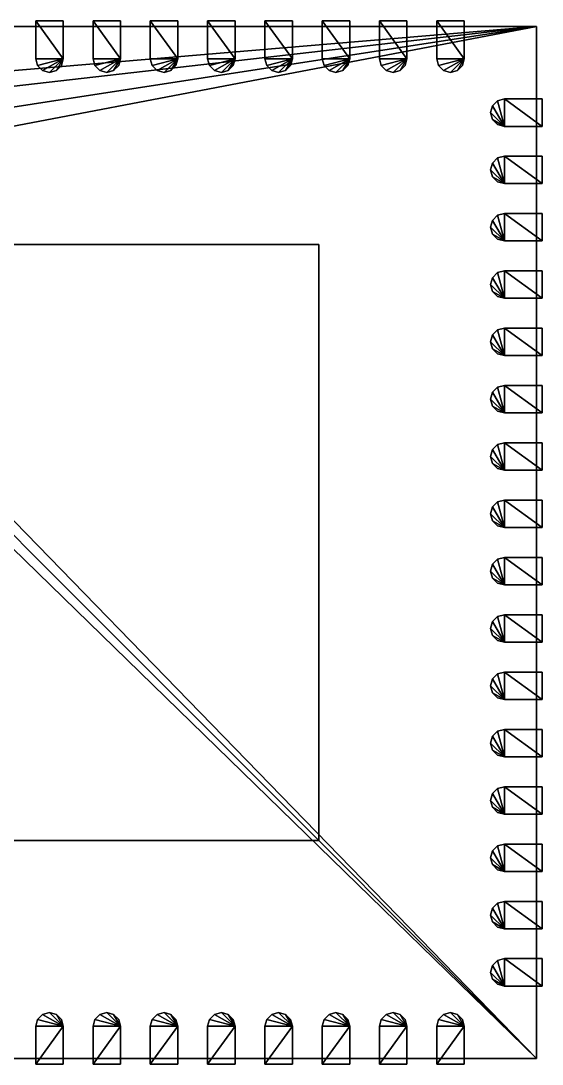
# Model space of a CAD drawing. Extents: x -4.55 to 4.55, y -4.55 to 4.55.
# Drawn here: x 0 to 4.55, y -4.55 to 4.55 of the extents above; entities that cross this region are included whole.
import ezdxf

# ---------------------------------------------------------------- set-up
doc = ezdxf.new("R2010")
doc.units = 0
for name, color, linetype in [('Body', 250, 'CONTINUOUS'), ('ThermalPin', 253, 'CONTINUOUS'), ('Triangle_Set_ncl1_1', 253, 'CONTINUOUS'), ('Triangle_Set_ncl1_11', 253, 'CONTINUOUS'), ('Triangle_Set_ncl1_13', 253, 'CONTINUOUS'), ('Triangle_Set_ncl1_15', 253, 'CONTINUOUS'), ('Triangle_Set_ncl1_17', 253, 'CONTINUOUS'), ('Triangle_Set_ncl1_19', 253, 'CONTINUOUS'), ('Triangle_Set_ncl1_21', 253, 'CONTINUOUS'), ('Triangle_Set_ncl1_23', 253, 'CONTINUOUS'), ('Triangle_Set_ncl1_25', 253, 'CONTINUOUS'), ('Triangle_Set_ncl1_27', 253, 'CONTINUOUS'), ('Triangle_Set_ncl1_29', 253, 'CONTINUOUS'), ('Triangle_Set_ncl1_3', 253, 'CONTINUOUS'), ('Triangle_Set_ncl1_31', 253, 'CONTINUOUS'), ('Triangle_Set_ncl1_48', 253, 'CONTINUOUS'), ('Triangle_Set_ncl1_49', 253, 'CONTINUOUS'), ('Triangle_Set_ncl1_5', 253, 'CONTINUOUS'), ('Triangle_Set_ncl1_50', 253, 'CONTINUOUS'), ('Triangle_Set_ncl1_51', 253, 'CONTINUOUS'), ('Triangle_Set_ncl1_52', 253, 'CONTINUOUS'), ('Triangle_Set_ncl1_53', 253, 'CONTINUOUS'), ('Triangle_Set_ncl1_54', 253, 'CONTINUOUS'), ('Triangle_Set_ncl1_55', 253, 'CONTINUOUS'), ('Triangle_Set_ncl1_56', 253, 'CONTINUOUS'), ('Triangle_Set_ncl1_57', 253, 'CONTINUOUS'), ('Triangle_Set_ncl1_58', 253, 'CONTINUOUS'), ('Triangle_Set_ncl1_59', 253, 'CONTINUOUS'), ('Triangle_Set_ncl1_60', 253, 'CONTINUOUS'), ('Triangle_Set_ncl1_61', 253, 'CONTINUOUS'), ('Triangle_Set_ncl1_62', 253, 'CONTINUOUS'), ('Triangle_Set_ncl1_63', 253, 'CONTINUOUS'), ('Triangle_Set_ncl1_7', 253, 'CONTINUOUS'), ('Triangle_Set_ncl1_9', 253, 'CONTINUOUS')]:
    doc.layers.add(name, color=color, linetype=linetype)

msp = doc.modelspace()

# ---------------------------------------------------------------- meshes
at = {"layer": 'Body', "color": 250}
mesh = msp.add_polyface(dxfattribs=at)
corners = [(-4.5, -4.5, 0.05), (-4.5, -4.5, 0.9), (-4.5, 4.5, 0.05), (-4.5, 4.5, 0.9), (4.5, -4.5, 0.05), (4.5, -4.5, 0.9), (4.5, 4.5, 0.9), (-2.8125, 3.375, 0.9), (4.5, 4.5, 0.05), (-2.8125, 3.375, 0.81), (-2.887861, 3.65625, 0.9), (-3.09375, 3.862139, 0.9), (-3.375, 3.9375, 0.9), (-3.65625, 3.862139, 0.9), (-3.862139, 3.65625, 0.9), (-3.9375, 3.375, 0.9), (-3.862139, 3.09375, 0.9), (-3.65625, 2.887861, 0.9), (-3.375, 2.8125, 0.9), (-3.09375, 2.887861, 0.9), (-2.887861, 3.09375, 0.9), (-2.887861, 3.65625, 0.81), (-3.09375, 3.862139, 0.81), (-3.375, 3.9375, 0.81), (-3.65625, 3.862139, 0.81), (-3.862139, 3.65625, 0.81), (-3.9375, 3.375, 0.81), (-3.862139, 3.09375, 0.81), (-3.65625, 2.887861, 0.81), (-3.375, 2.8125, 0.81), (-3.09375, 2.887861, 0.81), (-2.887861, 3.09375, 0.81)]
mesh.append_faces([[corners[k] for k in face] for face in [(2, 1, 0), (1, 2, 3), (5, 4, 1), (4, 0, 1), (6, 5, 20), (5, 1, 19), (7, 6, 20), (20, 5, 19), (19, 1, 18), (18, 1, 17), (1, 3, 16), (17, 1, 16), (16, 3, 15), (15, 3, 14), (14, 3, 13), (3, 6, 11), (13, 3, 12), (12, 3, 11), (6, 7, 10), (11, 6, 10), (8, 6, 3), (2, 8, 3), (8, 2, 4), (2, 0, 4), (5, 8, 4), (8, 5, 6), (9, 7, 20), (9, 20, 31), (20, 19, 30), (19, 18, 29), (18, 17, 28), (22, 11, 21), (15, 14, 25), (22, 12, 11), (21, 11, 10), (21, 10, 9), (10, 7, 9), (14, 13, 24), (13, 12, 23), (17, 16, 27), (16, 15, 26), (12, 22, 23), (13, 23, 24), (14, 24, 25), (15, 25, 26), (16, 26, 27), (17, 27, 28), (18, 28, 29), (19, 29, 30), (20, 30, 31), (21, 9, 22), (22, 9, 23), (23, 9, 24), (24, 9, 25), (25, 9, 26), (26, 9, 27), (27, 9, 28), (28, 9, 29), (29, 9, 30), (30, 9, 31)]], dxfattribs={"color": 250})
at = {"layer": 'ThermalPin', "color": 253}
mesh = msp.add_polyface(dxfattribs=at)
corners = [(-2.6, -2.6), (-2.6, -2.6, 0.1), (-2.6, 2.6), (-2.6, 2.6, 0.1), (2.6, -2.6), (2.6, -2.6, 0.1), (2.6, 2.6), (2.6, 2.6, 0.1)]
mesh.append_faces([[corners[k] for k in face] for face in [(2, 1, 0), (1, 2, 3), (5, 6, 4), (6, 5, 7), (5, 4, 1), (4, 0, 1), (6, 7, 3), (2, 6, 3), (6, 2, 4), (2, 0, 4), (3, 7, 5), (1, 3, 5)]], dxfattribs={"color": 253})
at = {"layer": 'Triangle_Set_ncl1_1', "color": 253}
mesh = msp.add_polyface(dxfattribs=at)
corners = [(4.55, 3.63), (4.55, 3.63, 0.1), (4.22, 3.63, 0.1), (4.22, 3.63), (4.22, 3.87), (4.22, 3.87, 0.1), (4.55, 3.87), (4.55, 3.87, 0.1), (4.16, 3.853923), (4.116077, 3.81), (4.1, 3.75), (4.116077, 3.69), (4.16, 3.646077), (4.16, 3.853923, 0.1), (4.116077, 3.81, 0.1), (4.1, 3.75, 0.1), (4.116077, 3.69, 0.1), (4.16, 3.646077, 0.1)]
mesh.append_faces([[corners[k] for k in face] for face in [(1, 0, 2), (2, 0, 3), (4, 13, 8), (8, 14, 9), (9, 15, 10), (10, 16, 11), (11, 17, 12), (12, 2, 3), (2, 12, 17), (17, 11, 16), (16, 10, 15), (15, 9, 14), (14, 8, 13), (13, 4, 5), (6, 7, 5), (6, 5, 4), (0, 1, 7), (0, 7, 6), (3, 0, 4), (12, 3, 11), (11, 3, 10), (10, 3, 9), (9, 3, 8), (8, 3, 4), (4, 0, 6), (1, 2, 5), (2, 17, 16), (2, 16, 15), (2, 15, 14), (2, 14, 13), (2, 13, 5), (1, 5, 7)]], dxfattribs={"color": 253})
at = {"layer": 'Triangle_Set_ncl1_11', "color": 253}
mesh = msp.add_polyface(dxfattribs=at)
corners = [(4.55, 1.13), (4.55, 1.13, 0.1), (4.22, 1.13, 0.1), (4.22, 1.13), (4.22, 1.37), (4.22, 1.37, 0.1), (4.55, 1.37), (4.55, 1.37, 0.1), (4.16, 1.353923), (4.116077, 1.31), (4.1, 1.25), (4.116077, 1.19), (4.16, 1.146077), (4.16, 1.353923, 0.1), (4.116077, 1.31, 0.1), (4.1, 1.25, 0.1), (4.116077, 1.19, 0.1), (4.16, 1.146077, 0.1)]
mesh.append_faces([[corners[k] for k in face] for face in [(1, 0, 2), (2, 0, 3), (4, 13, 8), (8, 14, 9), (9, 15, 10), (10, 16, 11), (11, 17, 12), (12, 2, 3), (2, 12, 17), (17, 11, 16), (16, 10, 15), (15, 9, 14), (14, 8, 13), (13, 4, 5), (6, 7, 5), (6, 5, 4), (0, 1, 7), (0, 7, 6), (3, 0, 4), (12, 3, 11), (11, 3, 10), (10, 3, 9), (9, 3, 8), (8, 3, 4), (4, 0, 6), (1, 2, 5), (2, 17, 16), (2, 16, 15), (2, 15, 14), (2, 14, 13), (2, 13, 5), (1, 5, 7)]], dxfattribs={"color": 253})
at = {"layer": 'Triangle_Set_ncl1_13', "color": 253}
mesh = msp.add_polyface(dxfattribs=at)
corners = [(4.55, 0.63), (4.55, 0.63, 0.1), (4.22, 0.63, 0.1), (4.22, 0.63), (4.22, 0.87), (4.22, 0.87, 0.1), (4.55, 0.87), (4.55, 0.87, 0.1), (4.16, 0.853923), (4.116077, 0.81), (4.1, 0.75), (4.116077, 0.69), (4.16, 0.646077), (4.16, 0.853923, 0.1), (4.116077, 0.81, 0.1), (4.1, 0.75, 0.1), (4.116077, 0.69, 0.1), (4.16, 0.646077, 0.1)]
mesh.append_faces([[corners[k] for k in face] for face in [(1, 0, 2), (2, 0, 3), (4, 13, 8), (8, 14, 9), (9, 15, 10), (10, 16, 11), (11, 17, 12), (12, 2, 3), (2, 12, 17), (17, 11, 16), (16, 10, 15), (15, 9, 14), (14, 8, 13), (13, 4, 5), (6, 7, 5), (6, 5, 4), (0, 1, 7), (0, 7, 6), (3, 0, 4), (12, 3, 11), (11, 3, 10), (10, 3, 9), (9, 3, 8), (8, 3, 4), (4, 0, 6), (1, 2, 5), (2, 17, 16), (2, 16, 15), (2, 15, 14), (2, 14, 13), (2, 13, 5), (1, 5, 7)]], dxfattribs={"color": 253})
at = {"layer": 'Triangle_Set_ncl1_15', "color": 253}
mesh = msp.add_polyface(dxfattribs=at)
corners = [(4.55, 0.13), (4.55, 0.13, 0.1), (4.22, 0.13, 0.1), (4.22, 0.13), (4.22, 0.37), (4.22, 0.37, 0.1), (4.55, 0.37), (4.55, 0.37, 0.1), (4.16, 0.353923), (4.116077, 0.31), (4.1, 0.25), (4.116077, 0.19), (4.16, 0.146077), (4.16, 0.353923, 0.1), (4.116077, 0.31, 0.1), (4.1, 0.25, 0.1), (4.116077, 0.19, 0.1), (4.16, 0.146077, 0.1)]
mesh.append_faces([[corners[k] for k in face] for face in [(1, 0, 2), (2, 0, 3), (4, 13, 8), (8, 14, 9), (9, 15, 10), (10, 16, 11), (11, 17, 12), (12, 2, 3), (2, 12, 17), (17, 11, 16), (16, 10, 15), (15, 9, 14), (14, 8, 13), (13, 4, 5), (6, 7, 5), (6, 5, 4), (0, 1, 7), (0, 7, 6), (3, 0, 4), (12, 3, 11), (11, 3, 10), (10, 3, 9), (9, 3, 8), (8, 3, 4), (4, 0, 6), (1, 2, 5), (2, 17, 16), (2, 16, 15), (2, 15, 14), (2, 14, 13), (2, 13, 5), (1, 5, 7)]], dxfattribs={"color": 253})
at = {"layer": 'Triangle_Set_ncl1_17', "color": 253}
mesh = msp.add_polyface(dxfattribs=at)
corners = [(4.55, -0.37), (4.55, -0.37, 0.1), (4.22, -0.37, 0.1), (4.22, -0.37), (4.22, -0.13), (4.22, -0.13, 0.1), (4.55, -0.13), (4.55, -0.13, 0.1), (4.16, -0.146077), (4.116077, -0.19), (4.1, -0.25), (4.116077, -0.31), (4.16, -0.353923), (4.16, -0.146077, 0.1), (4.116077, -0.19, 0.1), (4.1, -0.25, 0.1), (4.116077, -0.31, 0.1), (4.16, -0.353923, 0.1)]
mesh.append_faces([[corners[k] for k in face] for face in [(1, 0, 2), (2, 0, 3), (4, 13, 8), (8, 14, 9), (9, 15, 10), (10, 16, 11), (11, 17, 12), (12, 2, 3), (2, 12, 17), (17, 11, 16), (16, 10, 15), (15, 9, 14), (14, 8, 13), (13, 4, 5), (6, 7, 5), (6, 5, 4), (0, 1, 7), (0, 7, 6), (3, 0, 4), (12, 3, 11), (11, 3, 10), (10, 3, 9), (9, 3, 8), (8, 3, 4), (4, 0, 6), (1, 2, 5), (2, 17, 16), (2, 16, 15), (2, 15, 14), (2, 14, 13), (2, 13, 5), (1, 5, 7)]], dxfattribs={"color": 253})
at = {"layer": 'Triangle_Set_ncl1_19', "color": 253}
mesh = msp.add_polyface(dxfattribs=at)
corners = [(4.55, -0.87), (4.55, -0.87, 0.1), (4.22, -0.87, 0.1), (4.22, -0.87), (4.22, -0.63), (4.22, -0.63, 0.1), (4.55, -0.63), (4.55, -0.63, 0.1), (4.16, -0.646077), (4.116077, -0.69), (4.1, -0.75), (4.116077, -0.81), (4.16, -0.853923), (4.16, -0.646077, 0.1), (4.116077, -0.69, 0.1), (4.1, -0.75, 0.1), (4.116077, -0.81, 0.1), (4.16, -0.853923, 0.1)]
mesh.append_faces([[corners[k] for k in face] for face in [(1, 0, 2), (2, 0, 3), (4, 13, 8), (8, 14, 9), (9, 15, 10), (10, 16, 11), (11, 17, 12), (12, 2, 3), (2, 12, 17), (17, 11, 16), (16, 10, 15), (15, 9, 14), (14, 8, 13), (13, 4, 5), (6, 7, 5), (6, 5, 4), (0, 1, 7), (0, 7, 6), (3, 0, 4), (12, 3, 11), (11, 3, 10), (10, 3, 9), (9, 3, 8), (8, 3, 4), (4, 0, 6), (1, 2, 5), (2, 17, 16), (2, 16, 15), (2, 15, 14), (2, 14, 13), (2, 13, 5), (1, 5, 7)]], dxfattribs={"color": 253})
at = {"layer": 'Triangle_Set_ncl1_21', "color": 253}
mesh = msp.add_polyface(dxfattribs=at)
corners = [(4.55, -1.37), (4.55, -1.37, 0.1), (4.22, -1.37, 0.1), (4.22, -1.37), (4.22, -1.13), (4.22, -1.13, 0.1), (4.55, -1.13), (4.55, -1.13, 0.1), (4.16, -1.146077), (4.116077, -1.19), (4.1, -1.25), (4.116077, -1.31), (4.16, -1.353923), (4.16, -1.146077, 0.1), (4.116077, -1.19, 0.1), (4.1, -1.25, 0.1), (4.116077, -1.31, 0.1), (4.16, -1.353923, 0.1)]
mesh.append_faces([[corners[k] for k in face] for face in [(1, 0, 2), (2, 0, 3), (4, 13, 8), (8, 14, 9), (9, 15, 10), (10, 16, 11), (11, 17, 12), (12, 2, 3), (2, 12, 17), (17, 11, 16), (16, 10, 15), (15, 9, 14), (14, 8, 13), (13, 4, 5), (6, 7, 5), (6, 5, 4), (0, 1, 7), (0, 7, 6), (3, 0, 4), (12, 3, 11), (11, 3, 10), (10, 3, 9), (9, 3, 8), (8, 3, 4), (4, 0, 6), (1, 2, 5), (2, 17, 16), (2, 16, 15), (2, 15, 14), (2, 14, 13), (2, 13, 5), (1, 5, 7)]], dxfattribs={"color": 253})
at = {"layer": 'Triangle_Set_ncl1_23', "color": 253}
mesh = msp.add_polyface(dxfattribs=at)
corners = [(4.55, -1.87), (4.55, -1.87, 0.1), (4.22, -1.87, 0.1), (4.22, -1.87), (4.22, -1.63), (4.22, -1.63, 0.1), (4.55, -1.63), (4.55, -1.63, 0.1), (4.16, -1.646077), (4.116077, -1.69), (4.1, -1.75), (4.116077, -1.81), (4.16, -1.853923), (4.16, -1.646077, 0.1), (4.116077, -1.69, 0.1), (4.1, -1.75, 0.1), (4.116077, -1.81, 0.1), (4.16, -1.853923, 0.1)]
mesh.append_faces([[corners[k] for k in face] for face in [(1, 0, 2), (2, 0, 3), (4, 13, 8), (8, 14, 9), (9, 15, 10), (10, 16, 11), (11, 17, 12), (12, 2, 3), (2, 12, 17), (17, 11, 16), (16, 10, 15), (15, 9, 14), (14, 8, 13), (13, 4, 5), (6, 7, 5), (6, 5, 4), (0, 1, 7), (0, 7, 6), (3, 0, 4), (12, 3, 11), (11, 3, 10), (10, 3, 9), (9, 3, 8), (8, 3, 4), (4, 0, 6), (1, 2, 5), (2, 17, 16), (2, 16, 15), (2, 15, 14), (2, 14, 13), (2, 13, 5), (1, 5, 7)]], dxfattribs={"color": 253})
at = {"layer": 'Triangle_Set_ncl1_25', "color": 253}
mesh = msp.add_polyface(dxfattribs=at)
corners = [(4.55, -2.37), (4.55, -2.37, 0.1), (4.22, -2.37, 0.1), (4.22, -2.37), (4.22, -2.13), (4.22, -2.13, 0.1), (4.55, -2.13), (4.55, -2.13, 0.1), (4.16, -2.146077), (4.116077, -2.19), (4.1, -2.25), (4.116077, -2.31), (4.16, -2.353923), (4.16, -2.146077, 0.1), (4.116077, -2.19, 0.1), (4.1, -2.25, 0.1), (4.116077, -2.31, 0.1), (4.16, -2.353923, 0.1)]
mesh.append_faces([[corners[k] for k in face] for face in [(1, 0, 2), (2, 0, 3), (4, 13, 8), (8, 14, 9), (9, 15, 10), (10, 16, 11), (11, 17, 12), (12, 2, 3), (2, 12, 17), (17, 11, 16), (16, 10, 15), (15, 9, 14), (14, 8, 13), (13, 4, 5), (6, 7, 5), (6, 5, 4), (0, 1, 7), (0, 7, 6), (3, 0, 4), (12, 3, 11), (11, 3, 10), (10, 3, 9), (9, 3, 8), (8, 3, 4), (4, 0, 6), (1, 2, 5), (2, 17, 16), (2, 16, 15), (2, 15, 14), (2, 14, 13), (2, 13, 5), (1, 5, 7)]], dxfattribs={"color": 253})
at = {"layer": 'Triangle_Set_ncl1_27', "color": 253}
mesh = msp.add_polyface(dxfattribs=at)
corners = [(4.55, -2.87), (4.55, -2.87, 0.1), (4.22, -2.87, 0.1), (4.22, -2.87), (4.22, -2.63), (4.22, -2.63, 0.1), (4.55, -2.63), (4.55, -2.63, 0.1), (4.16, -2.646077), (4.116077, -2.69), (4.1, -2.75), (4.116077, -2.81), (4.16, -2.853923), (4.16, -2.646077, 0.1), (4.116077, -2.69, 0.1), (4.1, -2.75, 0.1), (4.116077, -2.81, 0.1), (4.16, -2.853923, 0.1)]
mesh.append_faces([[corners[k] for k in face] for face in [(1, 0, 2), (2, 0, 3), (4, 13, 8), (8, 14, 9), (9, 15, 10), (10, 16, 11), (11, 17, 12), (12, 2, 3), (2, 12, 17), (17, 11, 16), (16, 10, 15), (15, 9, 14), (14, 8, 13), (13, 4, 5), (6, 7, 5), (6, 5, 4), (0, 1, 7), (0, 7, 6), (3, 0, 4), (12, 3, 11), (11, 3, 10), (10, 3, 9), (9, 3, 8), (8, 3, 4), (4, 0, 6), (1, 2, 5), (2, 17, 16), (2, 16, 15), (2, 15, 14), (2, 14, 13), (2, 13, 5), (1, 5, 7)]], dxfattribs={"color": 253})
at = {"layer": 'Triangle_Set_ncl1_29', "color": 253}
mesh = msp.add_polyface(dxfattribs=at)
corners = [(4.55, -3.37), (4.55, -3.37, 0.1), (4.22, -3.37, 0.1), (4.22, -3.37), (4.22, -3.13), (4.22, -3.13, 0.1), (4.55, -3.13), (4.55, -3.13, 0.1), (4.16, -3.146077), (4.116077, -3.19), (4.1, -3.25), (4.116077, -3.31), (4.16, -3.353923), (4.16, -3.146077, 0.1), (4.116077, -3.19, 0.1), (4.1, -3.25, 0.1), (4.116077, -3.31, 0.1), (4.16, -3.353923, 0.1)]
mesh.append_faces([[corners[k] for k in face] for face in [(1, 0, 2), (2, 0, 3), (4, 13, 8), (8, 14, 9), (9, 15, 10), (10, 16, 11), (11, 17, 12), (12, 2, 3), (2, 12, 17), (17, 11, 16), (16, 10, 15), (15, 9, 14), (14, 8, 13), (13, 4, 5), (6, 7, 5), (6, 5, 4), (0, 1, 7), (0, 7, 6), (3, 0, 4), (12, 3, 11), (11, 3, 10), (10, 3, 9), (9, 3, 8), (8, 3, 4), (4, 0, 6), (1, 2, 5), (2, 17, 16), (2, 16, 15), (2, 15, 14), (2, 14, 13), (2, 13, 5), (1, 5, 7)]], dxfattribs={"color": 253})
at = {"layer": 'Triangle_Set_ncl1_3', "color": 253}
mesh = msp.add_polyface(dxfattribs=at)
corners = [(4.55, 3.13), (4.55, 3.13, 0.1), (4.22, 3.13, 0.1), (4.22, 3.13), (4.22, 3.37), (4.22, 3.37, 0.1), (4.55, 3.37), (4.55, 3.37, 0.1), (4.16, 3.353923), (4.116077, 3.31), (4.1, 3.25), (4.116077, 3.19), (4.16, 3.146077), (4.16, 3.353923, 0.1), (4.116077, 3.31, 0.1), (4.1, 3.25, 0.1), (4.116077, 3.19, 0.1), (4.16, 3.146077, 0.1)]
mesh.append_faces([[corners[k] for k in face] for face in [(1, 0, 2), (2, 0, 3), (4, 13, 8), (8, 14, 9), (9, 15, 10), (10, 16, 11), (11, 17, 12), (12, 2, 3), (2, 12, 17), (17, 11, 16), (16, 10, 15), (15, 9, 14), (14, 8, 13), (13, 4, 5), (6, 7, 5), (6, 5, 4), (0, 1, 7), (0, 7, 6), (3, 0, 4), (12, 3, 11), (11, 3, 10), (10, 3, 9), (9, 3, 8), (8, 3, 4), (4, 0, 6), (1, 2, 5), (2, 17, 16), (2, 16, 15), (2, 15, 14), (2, 14, 13), (2, 13, 5), (1, 5, 7)]], dxfattribs={"color": 253})
at = {"layer": 'Triangle_Set_ncl1_31', "color": 253}
mesh = msp.add_polyface(dxfattribs=at)
corners = [(4.55, -3.87), (4.55, -3.87, 0.1), (4.22, -3.87, 0.1), (4.22, -3.87), (4.22, -3.63), (4.22, -3.63, 0.1), (4.55, -3.63), (4.55, -3.63, 0.1), (4.16, -3.646077), (4.116077, -3.69), (4.1, -3.75), (4.116077, -3.81), (4.16, -3.853923), (4.16, -3.646077, 0.1), (4.116077, -3.69, 0.1), (4.1, -3.75, 0.1), (4.116077, -3.81, 0.1), (4.16, -3.853923, 0.1)]
mesh.append_faces([[corners[k] for k in face] for face in [(1, 0, 2), (2, 0, 3), (4, 13, 8), (8, 14, 9), (9, 15, 10), (10, 16, 11), (11, 17, 12), (12, 2, 3), (2, 12, 17), (17, 11, 16), (16, 10, 15), (15, 9, 14), (14, 8, 13), (13, 4, 5), (6, 7, 5), (6, 5, 4), (0, 1, 7), (0, 7, 6), (3, 0, 4), (12, 3, 11), (11, 3, 10), (10, 3, 9), (9, 3, 8), (8, 3, 4), (4, 0, 6), (1, 2, 5), (2, 17, 16), (2, 16, 15), (2, 15, 14), (2, 14, 13), (2, 13, 5), (1, 5, 7)]], dxfattribs={"color": 253})
at = {"layer": 'Triangle_Set_ncl1_48', "color": 253}
mesh = msp.add_polyface(dxfattribs=at)
corners = [(0.13, 4.55), (0.13, 4.55, 0.1), (0.37, 4.55, 0.1), (0.37, 4.55), (0.37, 4.22, 0.1), (0.37, 4.22), (0.13, 4.22), (0.13, 4.22, 0.1), (0.146077, 4.16), (0.19, 4.116077), (0.25, 4.1), (0.31, 4.116077), (0.353923, 4.16), (0.146077, 4.16, 0.1), (0.19, 4.116077, 0.1), (0.25, 4.1, 0.1), (0.31, 4.116077, 0.1), (0.353923, 4.16, 0.1)]
mesh.append_faces([[corners[k] for k in face] for face in [(1, 0, 2), (2, 0, 3), (2, 3, 4), (4, 3, 5), (11, 16, 17), (8, 6, 13), (10, 16, 11), (11, 17, 12), (12, 17, 4), (5, 12, 4), (9, 8, 14), (10, 9, 15), (16, 10, 15), (15, 9, 14), (14, 8, 13), (13, 6, 7), (0, 1, 7), (0, 7, 6), (3, 0, 5), (5, 0, 6), (12, 5, 11), (11, 5, 10), (10, 5, 9), (9, 5, 8), (8, 5, 6), (1, 2, 4), (1, 4, 7), (4, 17, 16), (4, 16, 15), (4, 15, 14), (4, 14, 13), (4, 13, 7)]], dxfattribs={"color": 253})
at = {"layer": 'Triangle_Set_ncl1_49', "color": 253}
mesh = msp.add_polyface(dxfattribs=at)
corners = [(0.13, -4.55), (0.13, -4.55, 0.1), (0.37, -4.55, 0.1), (0.37, -4.55), (0.37, -4.22, 0.1), (0.37, -4.22), (0.13, -4.22), (0.13, -4.22, 0.1), (0.353923, -4.16), (0.31, -4.116077), (0.25, -4.1), (0.19, -4.116077), (0.146077, -4.16), (0.353923, -4.16, 0.1), (0.31, -4.116077, 0.1), (0.25, -4.1, 0.1), (0.19, -4.116077, 0.1), (0.146077, -4.16, 0.1)]
mesh.append_faces([[corners[k] for k in face] for face in [(0, 1, 2), (0, 2, 3), (3, 2, 4), (3, 4, 5), (5, 13, 8), (8, 14, 9), (9, 15, 10), (10, 16, 11), (11, 17, 12), (12, 7, 6), (7, 12, 17), (17, 11, 16), (16, 10, 15), (15, 9, 14), (14, 8, 13), (13, 5, 4), (1, 0, 7), (7, 0, 6), (0, 3, 5), (0, 5, 6), (5, 8, 9), (5, 9, 10), (5, 10, 11), (5, 11, 12), (5, 12, 6), (2, 1, 4), (4, 1, 7), (13, 4, 14), (14, 4, 15), (15, 4, 16), (16, 4, 17), (17, 4, 7)]], dxfattribs={"color": 253})
at = {"layer": 'Triangle_Set_ncl1_5', "color": 253}
mesh = msp.add_polyface(dxfattribs=at)
corners = [(4.55, 2.63), (4.55, 2.63, 0.1), (4.22, 2.63, 0.1), (4.22, 2.63), (4.22, 2.87), (4.22, 2.87, 0.1), (4.55, 2.87), (4.55, 2.87, 0.1), (4.16, 2.853923), (4.116077, 2.81), (4.1, 2.75), (4.116077, 2.69), (4.16, 2.646077), (4.16, 2.853923, 0.1), (4.116077, 2.81, 0.1), (4.1, 2.75, 0.1), (4.116077, 2.69, 0.1), (4.16, 2.646077, 0.1)]
mesh.append_faces([[corners[k] for k in face] for face in [(1, 0, 2), (2, 0, 3), (4, 13, 8), (8, 14, 9), (9, 15, 10), (10, 16, 11), (11, 17, 12), (12, 2, 3), (2, 12, 17), (17, 11, 16), (16, 10, 15), (15, 9, 14), (14, 8, 13), (13, 4, 5), (6, 7, 5), (6, 5, 4), (0, 1, 7), (0, 7, 6), (3, 0, 4), (12, 3, 11), (11, 3, 10), (10, 3, 9), (9, 3, 8), (8, 3, 4), (4, 0, 6), (1, 2, 5), (2, 17, 16), (2, 16, 15), (2, 15, 14), (2, 14, 13), (2, 13, 5), (1, 5, 7)]], dxfattribs={"color": 253})
at = {"layer": 'Triangle_Set_ncl1_50', "color": 253}
mesh = msp.add_polyface(dxfattribs=at)
corners = [(0.63, 4.55), (0.63, 4.55, 0.1), (0.87, 4.55, 0.1), (0.87, 4.55), (0.87, 4.22, 0.1), (0.87, 4.22), (0.63, 4.22), (0.63, 4.22, 0.1), (0.646077, 4.16), (0.69, 4.116077), (0.75, 4.1), (0.81, 4.116077), (0.853923, 4.16), (0.646077, 4.16, 0.1), (0.69, 4.116077, 0.1), (0.75, 4.1, 0.1), (0.81, 4.116077, 0.1), (0.853923, 4.16, 0.1)]
mesh.append_faces([[corners[k] for k in face] for face in [(1, 0, 2), (2, 0, 3), (2, 3, 4), (4, 3, 5), (11, 16, 17), (8, 6, 13), (10, 16, 11), (11, 17, 12), (12, 17, 4), (5, 12, 4), (9, 8, 14), (10, 9, 15), (16, 10, 15), (15, 9, 14), (14, 8, 13), (13, 6, 7), (0, 1, 7), (0, 7, 6), (3, 0, 5), (5, 0, 6), (12, 5, 11), (11, 5, 10), (10, 5, 9), (9, 5, 8), (8, 5, 6), (1, 2, 4), (1, 4, 7), (4, 17, 16), (4, 16, 15), (4, 15, 14), (4, 14, 13), (4, 13, 7)]], dxfattribs={"color": 253})
at = {"layer": 'Triangle_Set_ncl1_51', "color": 253}
mesh = msp.add_polyface(dxfattribs=at)
corners = [(0.63, -4.55), (0.63, -4.55, 0.1), (0.87, -4.55, 0.1), (0.87, -4.55), (0.87, -4.22, 0.1), (0.87, -4.22), (0.63, -4.22), (0.63, -4.22, 0.1), (0.853923, -4.16), (0.81, -4.116077), (0.75, -4.1), (0.69, -4.116077), (0.646077, -4.16), (0.853923, -4.16, 0.1), (0.81, -4.116077, 0.1), (0.75, -4.1, 0.1), (0.69, -4.116077, 0.1), (0.646077, -4.16, 0.1)]
mesh.append_faces([[corners[k] for k in face] for face in [(0, 1, 2), (0, 2, 3), (3, 2, 4), (3, 4, 5), (5, 13, 8), (8, 14, 9), (9, 15, 10), (10, 16, 11), (11, 17, 12), (12, 7, 6), (7, 12, 17), (17, 11, 16), (16, 10, 15), (15, 9, 14), (14, 8, 13), (13, 5, 4), (1, 0, 7), (7, 0, 6), (0, 3, 5), (0, 5, 6), (5, 8, 9), (5, 9, 10), (5, 10, 11), (5, 11, 12), (5, 12, 6), (2, 1, 4), (4, 1, 7), (13, 4, 14), (14, 4, 15), (15, 4, 16), (16, 4, 17), (17, 4, 7)]], dxfattribs={"color": 253})
at = {"layer": 'Triangle_Set_ncl1_52', "color": 253}
mesh = msp.add_polyface(dxfattribs=at)
corners = [(1.13, 4.55), (1.13, 4.55, 0.1), (1.37, 4.55, 0.1), (1.37, 4.55), (1.37, 4.22, 0.1), (1.37, 4.22), (1.13, 4.22), (1.13, 4.22, 0.1), (1.146077, 4.16), (1.19, 4.116077), (1.25, 4.1), (1.31, 4.116077), (1.353923, 4.16), (1.146077, 4.16, 0.1), (1.19, 4.116077, 0.1), (1.25, 4.1, 0.1), (1.31, 4.116077, 0.1), (1.353923, 4.16, 0.1)]
mesh.append_faces([[corners[k] for k in face] for face in [(1, 0, 2), (2, 0, 3), (2, 3, 4), (4, 3, 5), (11, 16, 17), (8, 6, 13), (10, 16, 11), (11, 17, 12), (12, 17, 4), (5, 12, 4), (9, 8, 14), (10, 9, 15), (16, 10, 15), (15, 9, 14), (14, 8, 13), (13, 6, 7), (0, 1, 7), (0, 7, 6), (3, 0, 5), (5, 0, 6), (12, 5, 11), (11, 5, 10), (10, 5, 9), (9, 5, 8), (8, 5, 6), (1, 2, 4), (1, 4, 7), (4, 17, 16), (4, 16, 15), (4, 15, 14), (4, 14, 13), (4, 13, 7)]], dxfattribs={"color": 253})
at = {"layer": 'Triangle_Set_ncl1_53', "color": 253}
mesh = msp.add_polyface(dxfattribs=at)
corners = [(1.13, -4.55), (1.13, -4.55, 0.1), (1.37, -4.55, 0.1), (1.37, -4.55), (1.37, -4.22, 0.1), (1.37, -4.22), (1.13, -4.22), (1.13, -4.22, 0.1), (1.353923, -4.16), (1.31, -4.116077), (1.25, -4.1), (1.19, -4.116077), (1.146077, -4.16), (1.353923, -4.16, 0.1), (1.31, -4.116077, 0.1), (1.25, -4.1, 0.1), (1.19, -4.116077, 0.1), (1.146077, -4.16, 0.1)]
mesh.append_faces([[corners[k] for k in face] for face in [(0, 1, 2), (0, 2, 3), (3, 2, 4), (3, 4, 5), (5, 13, 8), (8, 14, 9), (9, 15, 10), (10, 16, 11), (11, 17, 12), (12, 7, 6), (7, 12, 17), (17, 11, 16), (16, 10, 15), (15, 9, 14), (14, 8, 13), (13, 5, 4), (1, 0, 7), (7, 0, 6), (0, 3, 5), (0, 5, 6), (5, 8, 9), (5, 9, 10), (5, 10, 11), (5, 11, 12), (5, 12, 6), (2, 1, 4), (4, 1, 7), (13, 4, 14), (14, 4, 15), (15, 4, 16), (16, 4, 17), (17, 4, 7)]], dxfattribs={"color": 253})
at = {"layer": 'Triangle_Set_ncl1_54', "color": 253}
mesh = msp.add_polyface(dxfattribs=at)
corners = [(1.63, 4.55), (1.63, 4.55, 0.1), (1.87, 4.55, 0.1), (1.87, 4.55), (1.87, 4.22, 0.1), (1.87, 4.22), (1.63, 4.22), (1.63, 4.22, 0.1), (1.646077, 4.16), (1.69, 4.116077), (1.75, 4.1), (1.81, 4.116077), (1.853923, 4.16), (1.646077, 4.16, 0.1), (1.69, 4.116077, 0.1), (1.75, 4.1, 0.1), (1.81, 4.116077, 0.1), (1.853923, 4.16, 0.1)]
mesh.append_faces([[corners[k] for k in face] for face in [(1, 0, 2), (2, 0, 3), (2, 3, 4), (4, 3, 5), (11, 16, 17), (8, 6, 13), (10, 16, 11), (11, 17, 12), (12, 17, 4), (5, 12, 4), (9, 8, 14), (10, 9, 15), (16, 10, 15), (15, 9, 14), (14, 8, 13), (13, 6, 7), (0, 1, 7), (0, 7, 6), (3, 0, 5), (5, 0, 6), (12, 5, 11), (11, 5, 10), (10, 5, 9), (9, 5, 8), (8, 5, 6), (1, 2, 4), (1, 4, 7), (4, 17, 16), (4, 16, 15), (4, 15, 14), (4, 14, 13), (4, 13, 7)]], dxfattribs={"color": 253})
at = {"layer": 'Triangle_Set_ncl1_55', "color": 253}
mesh = msp.add_polyface(dxfattribs=at)
corners = [(1.63, -4.55), (1.63, -4.55, 0.1), (1.87, -4.55, 0.1), (1.87, -4.55), (1.87, -4.22, 0.1), (1.87, -4.22), (1.63, -4.22), (1.63, -4.22, 0.1), (1.853923, -4.16), (1.81, -4.116077), (1.75, -4.1), (1.69, -4.116077), (1.646077, -4.16), (1.853923, -4.16, 0.1), (1.81, -4.116077, 0.1), (1.75, -4.1, 0.1), (1.69, -4.116077, 0.1), (1.646077, -4.16, 0.1)]
mesh.append_faces([[corners[k] for k in face] for face in [(0, 1, 2), (0, 2, 3), (3, 2, 4), (3, 4, 5), (5, 13, 8), (8, 14, 9), (9, 15, 10), (10, 16, 11), (11, 17, 12), (12, 7, 6), (7, 12, 17), (17, 11, 16), (16, 10, 15), (15, 9, 14), (14, 8, 13), (13, 5, 4), (1, 0, 7), (7, 0, 6), (0, 3, 5), (0, 5, 6), (5, 8, 9), (5, 9, 10), (5, 10, 11), (5, 11, 12), (5, 12, 6), (2, 1, 4), (4, 1, 7), (13, 4, 14), (14, 4, 15), (15, 4, 16), (16, 4, 17), (17, 4, 7)]], dxfattribs={"color": 253})
at = {"layer": 'Triangle_Set_ncl1_56', "color": 253}
mesh = msp.add_polyface(dxfattribs=at)
corners = [(2.13, 4.55), (2.13, 4.55, 0.1), (2.37, 4.55, 0.1), (2.37, 4.55), (2.37, 4.22, 0.1), (2.37, 4.22), (2.13, 4.22), (2.13, 4.22, 0.1), (2.146077, 4.16), (2.19, 4.116077), (2.25, 4.1), (2.31, 4.116077), (2.353923, 4.16), (2.146077, 4.16, 0.1), (2.19, 4.116077, 0.1), (2.25, 4.1, 0.1), (2.31, 4.116077, 0.1), (2.353923, 4.16, 0.1)]
mesh.append_faces([[corners[k] for k in face] for face in [(1, 0, 2), (2, 0, 3), (2, 3, 4), (4, 3, 5), (11, 16, 17), (8, 6, 13), (10, 16, 11), (11, 17, 12), (12, 17, 4), (5, 12, 4), (9, 8, 14), (10, 9, 15), (16, 10, 15), (15, 9, 14), (14, 8, 13), (13, 6, 7), (0, 1, 7), (0, 7, 6), (3, 0, 5), (5, 0, 6), (12, 5, 11), (11, 5, 10), (10, 5, 9), (9, 5, 8), (8, 5, 6), (1, 2, 4), (1, 4, 7), (4, 17, 16), (4, 16, 15), (4, 15, 14), (4, 14, 13), (4, 13, 7)]], dxfattribs={"color": 253})
at = {"layer": 'Triangle_Set_ncl1_57', "color": 253}
mesh = msp.add_polyface(dxfattribs=at)
corners = [(2.13, -4.55), (2.13, -4.55, 0.1), (2.37, -4.55, 0.1), (2.37, -4.55), (2.37, -4.22, 0.1), (2.37, -4.22), (2.13, -4.22), (2.13, -4.22, 0.1), (2.353923, -4.16), (2.31, -4.116077), (2.25, -4.1), (2.19, -4.116077), (2.146077, -4.16), (2.353923, -4.16, 0.1), (2.31, -4.116077, 0.1), (2.25, -4.1, 0.1), (2.19, -4.116077, 0.1), (2.146077, -4.16, 0.1)]
mesh.append_faces([[corners[k] for k in face] for face in [(0, 1, 2), (0, 2, 3), (3, 2, 4), (3, 4, 5), (5, 13, 8), (8, 14, 9), (9, 15, 10), (10, 16, 11), (11, 17, 12), (12, 7, 6), (7, 12, 17), (17, 11, 16), (16, 10, 15), (15, 9, 14), (14, 8, 13), (13, 5, 4), (1, 0, 7), (7, 0, 6), (0, 3, 5), (0, 5, 6), (5, 8, 9), (5, 9, 10), (5, 10, 11), (5, 11, 12), (5, 12, 6), (2, 1, 4), (4, 1, 7), (13, 4, 14), (14, 4, 15), (15, 4, 16), (16, 4, 17), (17, 4, 7)]], dxfattribs={"color": 253})
at = {"layer": 'Triangle_Set_ncl1_58', "color": 253}
mesh = msp.add_polyface(dxfattribs=at)
corners = [(2.63, 4.55), (2.63, 4.55, 0.1), (2.87, 4.55, 0.1), (2.87, 4.55), (2.87, 4.22, 0.1), (2.87, 4.22), (2.63, 4.22), (2.63, 4.22, 0.1), (2.646077, 4.16), (2.69, 4.116077), (2.75, 4.1), (2.81, 4.116077), (2.853923, 4.16), (2.646077, 4.16, 0.1), (2.69, 4.116077, 0.1), (2.75, 4.1, 0.1), (2.81, 4.116077, 0.1), (2.853923, 4.16, 0.1)]
mesh.append_faces([[corners[k] for k in face] for face in [(1, 0, 2), (2, 0, 3), (2, 3, 4), (4, 3, 5), (11, 16, 17), (8, 6, 13), (10, 16, 11), (11, 17, 12), (12, 17, 4), (5, 12, 4), (9, 8, 14), (10, 9, 15), (16, 10, 15), (15, 9, 14), (14, 8, 13), (13, 6, 7), (0, 1, 7), (0, 7, 6), (3, 0, 5), (5, 0, 6), (12, 5, 11), (11, 5, 10), (10, 5, 9), (9, 5, 8), (8, 5, 6), (1, 2, 4), (1, 4, 7), (4, 17, 16), (4, 16, 15), (4, 15, 14), (4, 14, 13), (4, 13, 7)]], dxfattribs={"color": 253})
at = {"layer": 'Triangle_Set_ncl1_59', "color": 253}
mesh = msp.add_polyface(dxfattribs=at)
corners = [(2.63, -4.55), (2.63, -4.55, 0.1), (2.87, -4.55, 0.1), (2.87, -4.55), (2.87, -4.22, 0.1), (2.87, -4.22), (2.63, -4.22), (2.63, -4.22, 0.1), (2.853923, -4.16), (2.81, -4.116077), (2.75, -4.1), (2.69, -4.116077), (2.646077, -4.16), (2.853923, -4.16, 0.1), (2.81, -4.116077, 0.1), (2.75, -4.1, 0.1), (2.69, -4.116077, 0.1), (2.646077, -4.16, 0.1)]
mesh.append_faces([[corners[k] for k in face] for face in [(0, 1, 2), (0, 2, 3), (3, 2, 4), (3, 4, 5), (5, 13, 8), (8, 14, 9), (9, 15, 10), (10, 16, 11), (11, 17, 12), (12, 7, 6), (7, 12, 17), (17, 11, 16), (16, 10, 15), (15, 9, 14), (14, 8, 13), (13, 5, 4), (1, 0, 7), (7, 0, 6), (0, 3, 5), (0, 5, 6), (5, 8, 9), (5, 9, 10), (5, 10, 11), (5, 11, 12), (5, 12, 6), (2, 1, 4), (4, 1, 7), (13, 4, 14), (14, 4, 15), (15, 4, 16), (16, 4, 17), (17, 4, 7)]], dxfattribs={"color": 253})
at = {"layer": 'Triangle_Set_ncl1_60', "color": 253}
mesh = msp.add_polyface(dxfattribs=at)
corners = [(3.13, 4.55), (3.13, 4.55, 0.1), (3.37, 4.55, 0.1), (3.37, 4.55), (3.37, 4.22, 0.1), (3.37, 4.22), (3.13, 4.22), (3.13, 4.22, 0.1), (3.146077, 4.16), (3.19, 4.116077), (3.25, 4.1), (3.31, 4.116077), (3.353923, 4.16), (3.146077, 4.16, 0.1), (3.19, 4.116077, 0.1), (3.25, 4.1, 0.1), (3.31, 4.116077, 0.1), (3.353923, 4.16, 0.1)]
mesh.append_faces([[corners[k] for k in face] for face in [(1, 0, 2), (2, 0, 3), (2, 3, 4), (4, 3, 5), (11, 16, 17), (8, 6, 13), (10, 16, 11), (11, 17, 12), (12, 17, 4), (5, 12, 4), (9, 8, 14), (10, 9, 15), (16, 10, 15), (15, 9, 14), (14, 8, 13), (13, 6, 7), (0, 1, 7), (0, 7, 6), (3, 0, 5), (5, 0, 6), (12, 5, 11), (11, 5, 10), (10, 5, 9), (9, 5, 8), (8, 5, 6), (1, 2, 4), (1, 4, 7), (4, 17, 16), (4, 16, 15), (4, 15, 14), (4, 14, 13), (4, 13, 7)]], dxfattribs={"color": 253})
at = {"layer": 'Triangle_Set_ncl1_61', "color": 253}
mesh = msp.add_polyface(dxfattribs=at)
corners = [(3.13, -4.55), (3.13, -4.55, 0.1), (3.37, -4.55, 0.1), (3.37, -4.55), (3.37, -4.22, 0.1), (3.37, -4.22), (3.13, -4.22), (3.13, -4.22, 0.1), (3.353923, -4.16), (3.31, -4.116077), (3.25, -4.1), (3.19, -4.116077), (3.146077, -4.16), (3.353923, -4.16, 0.1), (3.31, -4.116077, 0.1), (3.25, -4.1, 0.1), (3.19, -4.116077, 0.1), (3.146077, -4.16, 0.1)]
mesh.append_faces([[corners[k] for k in face] for face in [(0, 1, 2), (0, 2, 3), (3, 2, 4), (3, 4, 5), (5, 13, 8), (8, 14, 9), (9, 15, 10), (10, 16, 11), (11, 17, 12), (12, 7, 6), (7, 12, 17), (17, 11, 16), (16, 10, 15), (15, 9, 14), (14, 8, 13), (13, 5, 4), (1, 0, 7), (7, 0, 6), (0, 3, 5), (0, 5, 6), (5, 8, 9), (5, 9, 10), (5, 10, 11), (5, 11, 12), (5, 12, 6), (2, 1, 4), (4, 1, 7), (13, 4, 14), (14, 4, 15), (15, 4, 16), (16, 4, 17), (17, 4, 7)]], dxfattribs={"color": 253})
at = {"layer": 'Triangle_Set_ncl1_62', "color": 253}
mesh = msp.add_polyface(dxfattribs=at)
corners = [(3.63, 4.55), (3.63, 4.55, 0.1), (3.87, 4.55, 0.1), (3.87, 4.55), (3.87, 4.22, 0.1), (3.87, 4.22), (3.63, 4.22), (3.63, 4.22, 0.1), (3.646077, 4.16), (3.69, 4.116077), (3.75, 4.1), (3.81, 4.116077), (3.853923, 4.16), (3.646077, 4.16, 0.1), (3.69, 4.116077, 0.1), (3.75, 4.1, 0.1), (3.81, 4.116077, 0.1), (3.853923, 4.16, 0.1)]
mesh.append_faces([[corners[k] for k in face] for face in [(1, 0, 2), (2, 0, 3), (2, 3, 4), (4, 3, 5), (11, 16, 17), (8, 6, 13), (10, 16, 11), (11, 17, 12), (12, 17, 4), (5, 12, 4), (9, 8, 14), (10, 9, 15), (16, 10, 15), (15, 9, 14), (14, 8, 13), (13, 6, 7), (0, 1, 7), (0, 7, 6), (3, 0, 5), (5, 0, 6), (12, 5, 11), (11, 5, 10), (10, 5, 9), (9, 5, 8), (8, 5, 6), (1, 2, 4), (1, 4, 7), (4, 17, 16), (4, 16, 15), (4, 15, 14), (4, 14, 13), (4, 13, 7)]], dxfattribs={"color": 253})
at = {"layer": 'Triangle_Set_ncl1_63', "color": 253}
mesh = msp.add_polyface(dxfattribs=at)
corners = [(3.63, -4.55), (3.63, -4.55, 0.1), (3.87, -4.55, 0.1), (3.87, -4.55), (3.87, -4.22, 0.1), (3.87, -4.22), (3.63, -4.22), (3.63, -4.22, 0.1), (3.853923, -4.16), (3.81, -4.116077), (3.75, -4.1), (3.69, -4.116077), (3.646077, -4.16), (3.853923, -4.16, 0.1), (3.81, -4.116077, 0.1), (3.75, -4.1, 0.1), (3.69, -4.116077, 0.1), (3.646077, -4.16, 0.1)]
mesh.append_faces([[corners[k] for k in face] for face in [(0, 1, 2), (0, 2, 3), (3, 2, 4), (3, 4, 5), (5, 13, 8), (8, 14, 9), (9, 15, 10), (10, 16, 11), (11, 17, 12), (12, 7, 6), (7, 12, 17), (17, 11, 16), (16, 10, 15), (15, 9, 14), (14, 8, 13), (13, 5, 4), (1, 0, 7), (7, 0, 6), (0, 3, 5), (0, 5, 6), (5, 8, 9), (5, 9, 10), (5, 10, 11), (5, 11, 12), (5, 12, 6), (2, 1, 4), (4, 1, 7), (13, 4, 14), (14, 4, 15), (15, 4, 16), (16, 4, 17), (17, 4, 7)]], dxfattribs={"color": 253})
at = {"layer": 'Triangle_Set_ncl1_7', "color": 253}
mesh = msp.add_polyface(dxfattribs=at)
corners = [(4.55, 2.13), (4.55, 2.13, 0.1), (4.22, 2.13, 0.1), (4.22, 2.13), (4.22, 2.37), (4.22, 2.37, 0.1), (4.55, 2.37), (4.55, 2.37, 0.1), (4.16, 2.353923), (4.116077, 2.31), (4.1, 2.25), (4.116077, 2.19), (4.16, 2.146077), (4.16, 2.353923, 0.1), (4.116077, 2.31, 0.1), (4.1, 2.25, 0.1), (4.116077, 2.19, 0.1), (4.16, 2.146077, 0.1)]
mesh.append_faces([[corners[k] for k in face] for face in [(1, 0, 2), (2, 0, 3), (4, 13, 8), (8, 14, 9), (9, 15, 10), (10, 16, 11), (11, 17, 12), (12, 2, 3), (2, 12, 17), (17, 11, 16), (16, 10, 15), (15, 9, 14), (14, 8, 13), (13, 4, 5), (6, 7, 5), (6, 5, 4), (0, 1, 7), (0, 7, 6), (3, 0, 4), (12, 3, 11), (11, 3, 10), (10, 3, 9), (9, 3, 8), (8, 3, 4), (4, 0, 6), (1, 2, 5), (2, 17, 16), (2, 16, 15), (2, 15, 14), (2, 14, 13), (2, 13, 5), (1, 5, 7)]], dxfattribs={"color": 253})
at = {"layer": 'Triangle_Set_ncl1_9', "color": 253}
mesh = msp.add_polyface(dxfattribs=at)
corners = [(4.55, 1.63), (4.55, 1.63, 0.1), (4.22, 1.63, 0.1), (4.22, 1.63), (4.22, 1.87), (4.22, 1.87, 0.1), (4.55, 1.87), (4.55, 1.87, 0.1), (4.16, 1.853923), (4.116077, 1.81), (4.1, 1.75), (4.116077, 1.69), (4.16, 1.646077), (4.16, 1.853923, 0.1), (4.116077, 1.81, 0.1), (4.1, 1.75, 0.1), (4.116077, 1.69, 0.1), (4.16, 1.646077, 0.1)]
mesh.append_faces([[corners[k] for k in face] for face in [(1, 0, 2), (2, 0, 3), (4, 13, 8), (8, 14, 9), (9, 15, 10), (10, 16, 11), (11, 17, 12), (12, 2, 3), (2, 12, 17), (17, 11, 16), (16, 10, 15), (15, 9, 14), (14, 8, 13), (13, 4, 5), (6, 7, 5), (6, 5, 4), (0, 1, 7), (0, 7, 6), (3, 0, 4), (12, 3, 11), (11, 3, 10), (10, 3, 9), (9, 3, 8), (8, 3, 4), (4, 0, 6), (1, 2, 5), (2, 17, 16), (2, 16, 15), (2, 15, 14), (2, 14, 13), (2, 13, 5), (1, 5, 7)]], dxfattribs={"color": 253})

doc.saveas('drawing.dxf')
